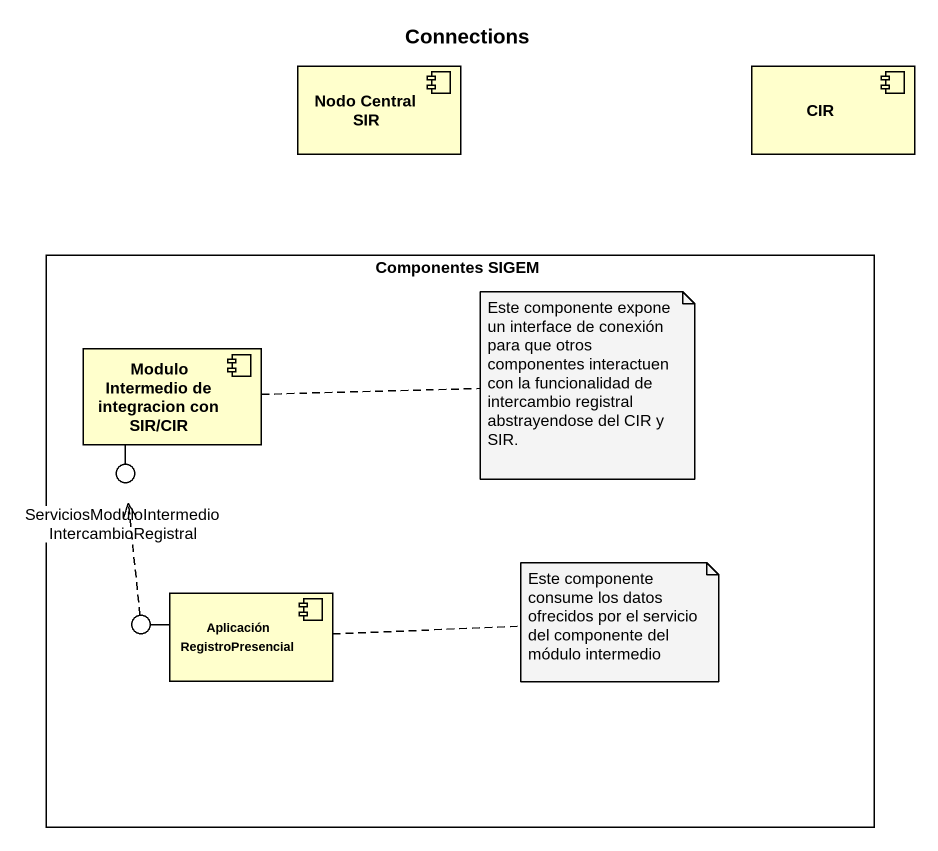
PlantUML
@startuml
title Connections
component "Nodo Central SIR" as Nodo_Central_SIR
component CIR
rectangle "Componentes SIGEM" as Componentes_SIGEM {
  component "Modulo Intermedio de integracion con SIR/CIR" as Modulo_Intermedio_de
  component "Aplicación RegistroPresencial" as Aplicación
}
() "ServiciosModuloIntermedioIntercambioRegistral" as ServiciosModuloIntermedioInt
() " " as lollipop1
Modulo_Intermedio_de -- ServiciosModuloIntermedioInt
Aplicación -left- lollipop1
lollipop1 .up.> ServiciosModuloIntermedioInt
note right of Modulo_Intermedio_de : Este componente expone un interface de conexión para que otros componentes interactuen con la funcionalidad de intercambio registral abstrayendose del CIR y SIR.
note right of Aplicación : Este componente consume los datos ofrecidos por el servicio del componente del módulo intermedio
@enduml
